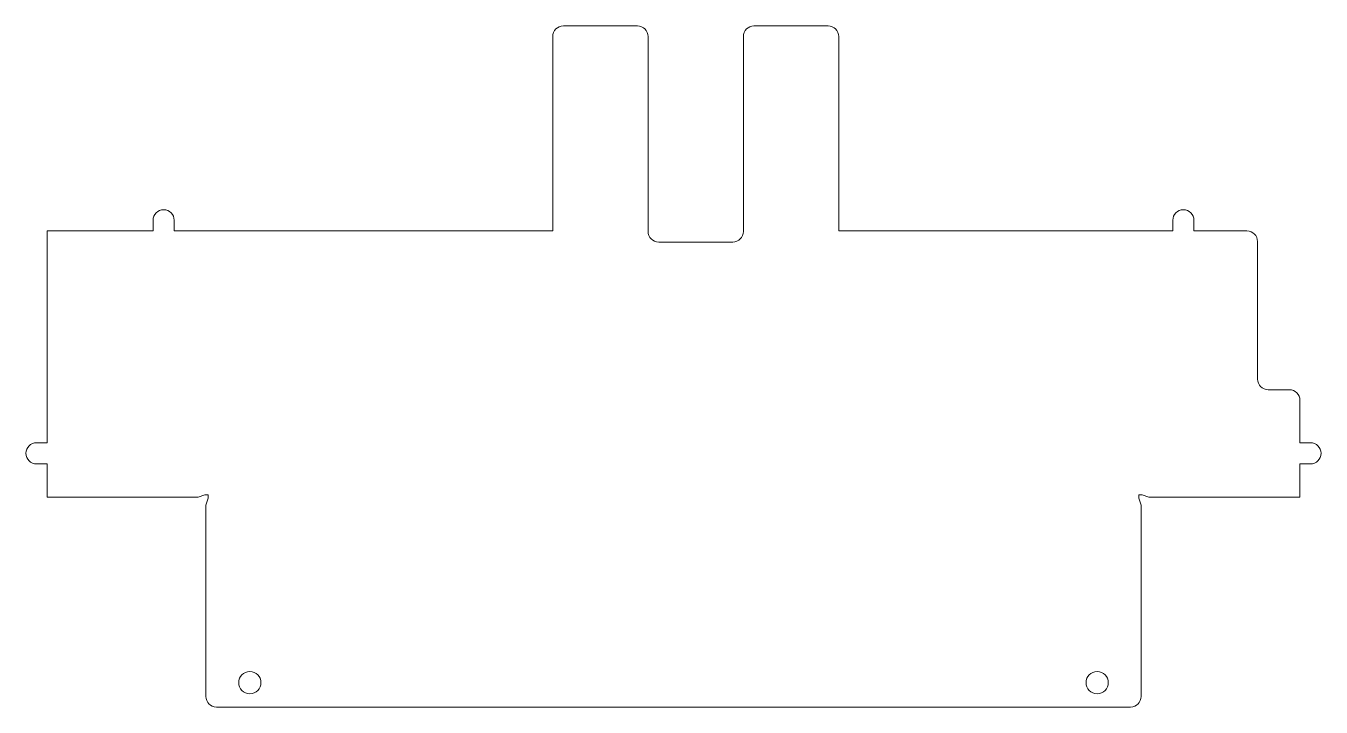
# Model space of a CAD drawing. Header units: millimetres. Extents: x -122 to 122, y -64 to 65.
import ezdxf

# ---------------------------------------------------------------- set-up
doc = ezdxf.new("R2010")
doc.units = ezdxf.units.MM

msp = doc.modelspace()

# ---------------------------------------------------------------- linework, layer by layer
at = {"color": 7, "linetype": 'Continuous', "lineweight": 15}
for p, q in [((-6.8, 64.72), (-20.8, 64.72)), ((29.2, 64.72), (15.2, 64.72)), ((-22.8, 62.72), (-22.8, 26)), ((-4.8, 25.9), (-4.8, 62.72)), ((13.2, 62.72), (13.2, 25.9)), ((31.2, 26), (31.2, 62.72)), ((-98.28, 28), (-98.28, 26)), ((-94.28, 26), (-94.28, 28)), ((94.28, 26), (94.28, 28)), ((98.28, 28), (98.28, 26)), ((-118.28, -14), (-118.28, 26)), ((-118.28, 26), (-98.28, 26)), ((-94.28, 26), (-22.8, 26)), ((94.28, 26), (31.2, 26)), ((108.28, 26), (98.28, 26)), ((11.2, 23.9), (-2.8, 23.9)), ((110.28, 24), (110.28, -2)), ((112.28, -4), (116.28, -4)), ((118.28, -6), (118.28, -14)), ((-118.28, -14), (-120.28, -14)), ((118.28, -14), (120.28, -14)), ((-120.28, -18), (-118.28, -18)), ((-118.28, -24.3), (-118.28, -18)), ((120.28, -18), (118.28, -18)), ((118.28, -18), (118.28, -24.3)), ((-118.28, -24.3), (-89.78, -24.3)), ((-89.78, -24.3), (-88.5, -23.84)), ((-88.5, -23.84), (-87.87, -23.84)), ((-87.84, -23.87), (-87.84, -24.5)), ((87.84, -23.87), (87.84, -24.5)), ((88.5, -23.84), (87.87, -23.84)), ((88.5, -23.84), (89.78, -24.3)), ((89.78, -24.3), (118.28, -24.3)), ((-87.84, -24.5), (-88.3, -25.78)), ((-88.3, -25.78), (-88.3, -61.93)), ((88.3, -25.78), (87.84, -24.5)), ((88.3, -61.93), (88.3, -25.78)), ((-86.3, -63.93), (86.3, -63.93))]:
    msp.add_line(p, q, dxfattribs=at)
for centre in [(-80, -59.3), (80, -59.3)]:
    msp.add_circle(centre, 2.1, dxfattribs=at)
for centre, radius, start, end in [((-20.8, 62.72), 2, 90, 180), ((-6.8, 62.72), 2, 0, 90), ((15.2, 62.72), 2, 90, 180), ((29.2, 62.72), 2, 0, 90), ((-96.28, 28), 2, 0, 180), ((96.28, 28), 2, 0, 180), ((-2.8, 25.9), 2, 180, 270), ((11.2, 25.9), 2, 270, 0), ((108.28, 24), 2, 0, 90), ((112.28, -2), 2, 180, 270), ((116.28, -6), 2, 0, 90), ((-120.28, -16), 2, 90, 270), ((120.28, -16), 2, 270, 90), ((-87.87, -23.87), 0.0315, 0, 90), ((87.87, -23.87), 0.0315, 90, 180), ((-86.3, -61.93), 2, 180, 270), ((86.3, -61.93), 2, 270, 0)]:
    msp.add_arc(centre, radius, start, end, dxfattribs=at)

doc.saveas('drawing.dxf')
